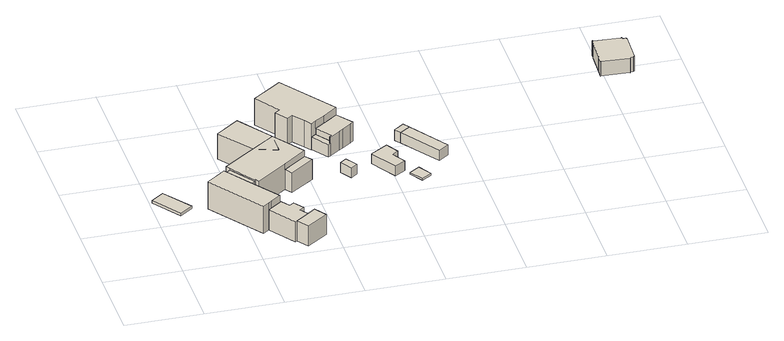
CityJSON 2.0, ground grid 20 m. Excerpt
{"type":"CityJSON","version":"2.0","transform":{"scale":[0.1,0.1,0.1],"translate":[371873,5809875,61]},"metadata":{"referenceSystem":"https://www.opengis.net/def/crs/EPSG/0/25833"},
"CityObjects":{
"building1":{"type":"Building","attributes":{"Gemeindeschluessel":"11000006","BezugspunktDach":"2200","function":"31001_1000","measuredHeight":0.605,"storeysAboveGround":1},"address":[{"country":"Germany","locality":"Berlin","thoroughfareNumber":"15 (3)","thoroughfareName":"Nikolskoer Weg"}],"geometry":[{"type":"Solid","lod":"1","boundaries":[[[[0,1,2,3]],[[4,5,6,7]],[[4,7,3,2]],[[5,4,2,1]],[[6,5,1,0]],[[7,6,0,3]]]]}]},
"building2":{"type":"Building","attributes":{"name":"Blockhaus Nikolskoe","Gemeindeschluessel":"11000006","function":"31001_2081"},"address":[{"country":"Germany","locality":"Berlin","thoroughfareNumber":"15","thoroughfareName":"Nikolskoer Weg"}],"children":["building2-1","building2-2","building2-3","building2-4","building2-5","building2-6","building2-7"]},
"building2-1":{"type":"BuildingPart","attributes":{"BezugspunktDach":"2200","measuredHeight":8.66,"storeysAboveGround":1},"parents":["building2"],"geometry":[{"type":"MultiSurface","lod":"1","boundaries":[[[8,9,10,11,12,13,14,15,16,17,18]],[[19,20,21,22,23,24,25,26,27,28,29]],[[19,29,18,17]],[[20,19,17,16]],[[21,20,16,15]],[[30,31,15,14]],[[23,22,14,13]],[[24,23,13,12]],[[25,24,12,11]],[[32,33,25,11,10]],[[27,34,32,26,10,9]],[[28,27,9,8]],[[29,28,8,18]],[[22,21,35,31,30]],[[26,25,33,32]],[[26,32,34,27,36]]]}]},
"building2-2":{"type":"BuildingPart","attributes":{"BezugspunktDach":"2200","measuredHeight":5.72,"storeysAboveGround":1},"parents":["building2"],"geometry":[{"type":"MultiSurface","lod":"1","boundaries":[[[37,38,39,40,41,42,43,44,45,46]],[[47,48,49,50,51,52,53,54,55,56]],[[56,57,47]],[[48,47,45,44]],[[49,48,44,43]],[[50,49,43,42]],[[51,50,42,41]],[[52,51,41,40]],[[53,52,40,39]],[[54,38,39,53,39,38]],[[55,54,38,37]],[[56,55,37,46]],[[47,57,58,45,59]],[[46,58,60,57,56]]]}]},
"building2-3":{"type":"BuildingPart","attributes":{"BezugspunktDach":"2200","measuredHeight":5.69,"storeysAboveGround":1},"parents":["building2"],"geometry":[{"type":"Solid","lod":"1","boundaries":[[[[61,62,63,39,38]],[[53,64,65,66,54]],[[64,53,39,63]],[[65,64,63,62]],[[66,65,62,61]],[[54,66,61,38]],[[53,54,38,39]]]]}]},
"building2-4":{"type":"BuildingPart","attributes":{"BezugspunktDach":"2200","measuredHeight":6.73,"storeysAboveGround":1},"parents":["building2"],"geometry":[{"type":"MultiSurface","lod":"1","boundaries":[[[67,33,34,68]],[[27,25,69,70]],[[27,70,68,34]],[[69,25,33,67]],[[71,26,32,33,25]],[[27,34,32,26]],[[70,72,69,73,67,68]]]}]},
"building2-5":{"type":"BuildingPart","attributes":{"BezugspunktDach":"2200","measuredHeight":8.58,"storeysAboveGround":1},"parents":["building2"],"geometry":[{"type":"MultiSurface","lod":"1","boundaries":[[[74,75,76,77,78,79,80]],[[70,69,47,57,56,81,82]],[[70,82,80,79]],[[69,67,68,83,79,78]],[[47,69,78,77]],[[58,45,77,76]],[[46,58,57,76,75]],[[81,56,75,74]],[[82,81,74,80]],[[70,83,68,67,69]],[[57,47,45,58]],[[56,84,57,58,46]]]}]},
"building2-6":{"type":"BuildingPart","attributes":{"BezugspunktDach":"2200","measuredHeight":5.59,"storeysAboveGround":1},"parents":["building2"],"geometry":[{"type":"MultiSurface","lod":"1","boundaries":[[[85,86,31,30]],[[21,87,88,22]],[[87,21,31,86]],[[88,87,86,85]],[[22,88,85,30]],[[21,89,22,30,31]]]}]},
"building2-7":{"type":"BuildingPart","attributes":{"BezugspunktDach":"2200","measuredHeight":8.66,"storeysAboveGround":1},"parents":["building2"],"geometry":[{"type":"Solid","lod":"1","boundaries":[[[[17,90,16,91,92]],[[93,20,94,19,95]],[[93,95,92,91]],[[20,93,91,16]],[[94,20,16,90]],[[19,94,90,17]],[[95,19,17,92]]]]}]},
"building3":{"type":"Building","attributes":{"Gemeindeschluessel":"11000006","BezugspunktDach":"2200","function":"51009_1610","measuredHeight":3.54,"storeysAboveGround":0},"address":[{"country":"Germany","locality":"Berlin"}],"geometry":[{"type":"Solid","lod":"1","boundaries":[[[[96,97,98,99,100,101]],[[102,103,104,105,106,107]],[[102,107,101,100]],[[103,102,100,99]],[[104,103,99,98]],[[105,104,98,97]],[[106,105,97,96]],[[107,106,96,101]]]]}]},
"building4":{"type":"Building","attributes":{"Gemeindeschluessel":"11000006","BezugspunktDach":"2200","function":"31001_2055","measuredHeight":2.82,"storeysAboveGround":1},"address":[{"country":"Germany","locality":"Berlin","thoroughfareNumber":"15 (6)","thoroughfareName":"Nikolskoer Weg"}],"geometry":[{"type":"Solid","lod":"1","boundaries":[[[[108,109,110,111]],[[112,113,114,115]],[[112,115,111,110]],[[113,112,110,109]],[[114,113,109,108]],[[115,114,108,111]]]]}]},
"building5":{"type":"Building","attributes":{"Gemeindeschluessel":"11000006","function":"31001_2081"},"address":[{"country":"Germany","locality":"Berlin","thoroughfareNumber":"15 (1)","thoroughfareName":"Nikolskoer Weg"}],"children":["building5-1","building5-2"]},
"building5-1":{"type":"BuildingPart","attributes":{"BezugspunktDach":"2200","measuredHeight":11.27,"storeysAboveGround":2},"parents":["building5"],"geometry":[{"type":"MultiSurface","lod":"1","boundaries":[[[116,117,118,119,120,121,122,123,124,125,126,127,128,129]],[[130,131,132,133,134,135,136,137,138,139,140,141,142,143]],[[130,143,129,128]],[[131,130,128,127]],[[132,131,127,126]],[[133,132,126,125]],[[134,133,125,124]],[[144,145,146,145,147,148,149,150,135,134,124,123]],[[136,135,123,122],[151,152,144,150]],[[137,136,122,121]],[[138,137,121,120]],[[139,138,120,119]],[[140,139,119,118]],[[141,140,118,117]],[[142,141,117,116]],[[143,142,116,129]],[[150,149,145,144]],[[149,148,147,145,146]],[[144,152,151,150]]]}]},
"building5-2":{"type":"BuildingPart","attributes":{"BezugspunktDach":"2200","measuredHeight":7.12,"storeysAboveGround":2},"parents":["building5"],"geometry":[{"type":"MultiSurface","lod":"1","boundaries":[[[153,154,155,156,157,158,159,147,145,152]],[[149,148,160,161,162,163,164,165,166,151]],[[160,148,147,159]],[[161,160,159,158]],[[162,161,158,157]],[[163,162,157,156]],[[164,163,156,155]],[[165,164,155,154]],[[166,165,154,153]],[[151,166,153,152]],[[149,150,144,145]],[[151,152,144,167,150]],[[149,145,147,148]]]}]},
"building6":{"type":"Building","attributes":{"Gemeindeschluessel":"11000006","BezugspunktDach":"2200","function":"31001_1000","measuredHeight":2.78,"storeysAboveGround":1},"address":[{"country":"Germany","locality":"Berlin","thoroughfareNumber":"15 (4)","thoroughfareName":"Nikolskoer Weg"}],"geometry":[{"type":"Solid","lod":"1","boundaries":[[[[168,169,170,171,172,173]],[[174,175,176,177,178,179]],[[174,179,173,172]],[[175,174,172,171]],[[176,175,171,170]],[[177,176,170,169]],[[178,177,169,168]],[[179,178,168,173]]]]}]},
"building7":{"type":"Building","attributes":{"Gemeindeschluessel":"11000006","BezugspunktDach":"2200","function":"31001_1000","measuredHeight":0.5,"storeysAboveGround":1},"address":[{"country":"Germany","locality":"Berlin","thoroughfareNumber":"15 (5)","thoroughfareName":"Nikolskoer Weg"}],"geometry":[{"type":"Solid","lod":"1","boundaries":[[[[180,181,182,183]],[[184,185,186,187]],[[184,187,183,182]],[[185,184,182,181]],[[186,185,181,180]],[[187,186,180,183]]]]}]},
"building8":{"type":"Building","attributes":{"Gemeindeschluessel":"11000006","BezugspunktDach":"2200","function":"51009_1610","measuredHeight":2.97,"storeysAboveGround":0},"address":[{"country":"Germany","locality":"Berlin"}],"geometry":[{"type":"Solid","lod":"1","boundaries":[[[[188,189,190,191]],[[192,193,194,195]],[[192,195,191,190]],[[193,192,190,189]],[[194,193,189,188]],[[195,194,188,191]]]]}]},
"building9":{"type":"Building","attributes":{"Gemeindeschluessel":"11000006","BezugspunktDach":"2200","function":"31001_1000","measuredHeight":2.9,"storeysAboveGround":1},"address":[{"country":"Germany","locality":"Berlin","thoroughfareNumber":"15 (2)","thoroughfareName":"Nikolskoer Weg"}],"geometry":[{"type":"Solid","lod":"1","boundaries":[[[[196,197,189,188]],[[198,199,200,201]],[[198,201,188,189]],[[199,198,189,197]],[[200,199,197,196]],[[201,200,196,188]]]]}]},
"building10":{"type":"Building","attributes":{"Gemeindeschluessel":"11000006","BezugspunktDach":"2200","function":"31001_3044","measuredHeight":4.09,"storeysAboveGround":1},"address":[{"country":"Germany","locality":"Berlin","thoroughfareNumber":"17","thoroughfareName":"Nikolskoer Weg"}],"geometry":[{"type":"Solid","lod":"1","boundaries":[[[[202,203,204,205,206,207,208,209,210,211,212,213,214,215,216,217,218,219,220,221,222,223,224,225,226,227,228,229,230,231,232]],[[233,234,235,236,237,238,239,240,241,242,243,244,245,246,247,248,249,250,251,252,253,254,255,256,257,258,259,260,261,262,263]],[[233,263,232,231]],[[234,233,231,230]],[[235,234,230,229]],[[236,235,229,228]],[[237,236,228,227]],[[238,237,227,226]],[[239,238,226,225]],[[240,239,225,224]],[[241,240,224,223]],[[242,241,223,222]],[[243,242,222,221]],[[244,243,221,220]],[[245,244,220,219]],[[246,245,219,218]],[[247,246,218,217]],[[248,247,217,216]],[[249,248,216,215]],[[250,249,215,214]],[[251,250,214,213]],[[252,251,213,212]],[[253,252,212,211]],[[254,253,211,210]],[[255,254,210,209]],[[256,255,209,208]],[[257,256,208,207]],[[258,257,207,206]],[[259,258,206,205]],[[260,259,205,204]],[[261,260,204,203]],[[262,261,203,202]],[[263,262,202,232]]]]}]}
},
"vertices":[
[56,228,15],[90,252,15],[37,325,15],[4,301,15],[37,325,8],[90,252,8],[56,228,8],[4,301,8],
[191,276,91],[191,275,91],[213,243,91],[236,211,91],[237,212,91],[243,201,91],[323,261,91],[384,306,91],[326,388,91],[266,345,91],[184,286,91],[266,345,19],[326,388,19],[384,306,19],[323,261,19],[243,201,19],[237,212,19],[236,211,19],[213,243,19],[191,275,19],[191,276,19],[184,286,19],[323,261,75],[384,306,75],[213,243,87],[236,211,87],[191,275,87],[384,306,60],[194,271,19],
[287,28,76],[291,31,76],[326,56,76],[311,77,76],[323,85,76],[304,111,76],[293,103,76],[277,124,76],[273,121,76],[239,96,76],[273,121,19],[277,124,19],[293,103,19],[304,111,19],[323,85,19],[311,77,19],[326,56,19],[291,31,19],[287,28,19],[239,96,19],[248,103,19],[248,103,76],[273,121,62],[248,103,50],
[312,2,76],[367,40,76],[346,71,76],[346,71,19],[367,40,19],[312,2,19],
[217,198,87],[172,262,87],[217,198,19],[172,262,19],[225,227,19],[173,261,19],[217,198,49],
[223,84,96],[239,96,96],[248,103,96],[273,121,96],[217,198,96],[172,262,96],[122,225,96],[223,84,19],[122,225,19],[172,262,35],[240,97,19],
[336,243,75],[398,287,75],[398,287,19],[336,243,19],[381,304,19],
[325,325,91],[262,477,91],[202,433,91],[262,477,19],[325,325,19],[202,433,19],
[449,325,85],[455,330,85],[453,333,85],[459,338,85],[431,378,85],[418,369,85],[431,378,50],[459,338,50],[453,333,50],[455,330,50],[449,325,50],[418,369,50],
[478,221,79],[495,233,79],[475,263,79],[458,251,79],[475,263,51],[495,233,51],[478,221,51],[458,251,51],
[360,449,123],[346,438,123],[369,406,123],[383,417,123],[405,387,123],[418,369,123],[431,378,123],[456,396,123],[494,424,123],[391,567,123],[383,561,123],[353,540,123],[323,519,123],[315,513,123],[323,519,48],[353,540,48],[383,561,48],[391,567,48],[494,424,48],[456,396,48],[431,378,48],[418,369,48],[405,387,48],[383,417,48],[369,406,48],[346,438,48],[360,449,48],[315,513,48],[456,396,102],[463,401,102],[463,401,67],[494,424,102],[494,424,49],[463,401,49],[456,396,49],[431,378,49],[431,378,102],
[459,338,102],[453,333,102],[455,330,102],[482,350,102],[493,358,102],[516,375,102],[525,382,102],[525,382,49],[516,375,49],[493,358,49],[482,350,49],[455,330,49],[453,333,49],[459,338,49],[456,396,78],
[574,171,99],[601,188,99],[580,224,99],[596,234,99],[577,267,99],[532,239,99],[577,267,71],[596,234,71],[580,224,71],[601,188,71],[574,171,71],[532,239,71],
[630,133,78],[656,149,78],[635,184,78],[609,167,78],[635,184,73],[656,149,73],[630,133,73],[609,167,73],
[623,309,101],[650,328,101],[639,344,101],[612,325,101],[639,344,71],[650,328,71],[623,309,71],[612,325,71],
[692,208,101],[719,227,101],[650,328,72],[719,227,72],[692,208,72],[623,309,72],
[1192,577,43],[1192,578,43],[1264,574,43],[1264,573,43],[1265,573,43],[1266,578,43],[1273,578,43],[1274,579,43],[1276,579,43],[1280,662,43],[1278,662,43],[1278,663,43],[1269,664,43],[1269,669,43],[1268,669,43],[1268,667,43],[1266,667,43],[1266,668,43],[1199,672,43],[1199,670,43],[1197,670,43],[1197,673,43],[1196,673,43],[1196,663,43],[1196,661,43],[1195,661,43],[1192,599,43],[1193,599,43],[1193,598,43],[1192,598,43],[1191,577,43],[1192,598,2],[1193,598,2],[1193,599,2],[1192,599,2],[1195,661,2],[1196,661,2],[1196,663,2],[1196,673,2],[1197,673,2],[1197,670,2],[1199,670,2],[1199,672,2],[1266,668,2],[1266,667,2],[1268,667,2],[1268,669,2],[1269,669,2],[1269,664,2],[1278,663,2],[1278,662,2],[1280,662,2],[1276,579,2],[1274,579,2],[1273,578,2],[1266,578,2],[1265,573,2],[1264,573,2],[1264,574,2],[1192,578,2],[1192,577,2],[1191,577,2]
]}
